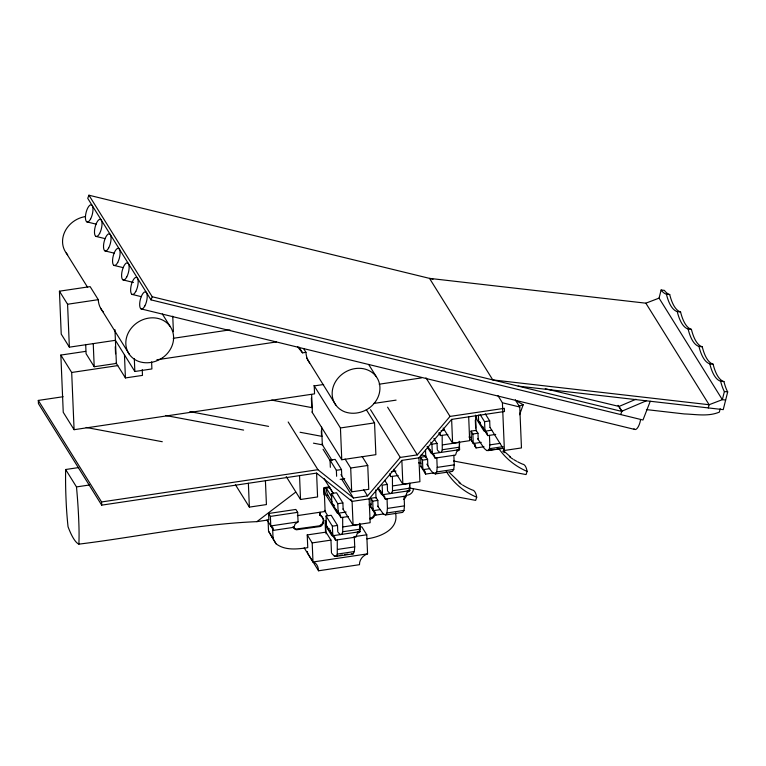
<?xml version="1.0" encoding="UTF-8"?>
<svg xmlns="http://www.w3.org/2000/svg" width="766" height="766" viewBox="0 0 766 766"><rect width="100%" height="100%" fill="white"/><g stroke="black" fill="none" stroke-linecap="round" stroke-linejoin="round"><path stroke-width="1.15" d="M338.227 532.514L340.334 534.563L341.837 534.314L342.747 531.757L342.651 517.366M357.387 532.016L358.89 531.767L359.8 529.22L360.097 524.365L343.044 526.912M387.989 491.504L390.095 493.553L391.608 493.304L392.508 490.747L392.412 476.366M407.148 491.006L408.661 490.757L409.561 488.21L409.867 483.356L392.814 485.903M437.75 450.494L439.866 452.543L441.369 452.294L442.269 449.747L442.174 435.356M456.919 450.006L458.422 449.757L459.332 447.2L459.629 442.346L442.576 444.893M331.937 553.559L334.407 556.193L336.188 556.375L337.27 554.115L337.27 539.867M336.188 556.375L353.241 553.837L354.332 551.568L354.725 546.867L354.323 537.33M377.715 506.154L383.632 514.312L385.681 514.934L386.945 512.961L387.433 508.404L387.031 498.867M385.681 514.934L402.734 512.387L403.998 510.424L404.486 505.857L404.084 496.32M426.863 464.158L430.569 470.094L433.393 473.302L435.442 473.924L436.716 471.952L437.195 467.394L436.792 457.857M435.442 473.924L452.505 471.387L453.769 469.414L454.248 464.847L453.855 455.31M477.63 438.631L484.38 448.57L486.707 450.523L488.392 450.571L489.436 448.685L489.847 444.883L489.445 435.347M725.651 400.043L722.338 399.661L659.066 298.127L661.115 289.998L664.428 290.381L664.926 291.07A65.33 21.256 -83.5 0 0 669.723 294.565A65.33 21.256 -83.5 0 0 680.572 311.973A65.33 21.256 -83.5 0 0 691.411 329.38A65.33 21.256 -83.5 0 0 702.259 346.787A65.33 21.256 -83.5 0 0 713.108 364.195A65.33 21.256 -83.5 0 0 723.956 381.602A65.33 21.256 -83.5 0 0 727.24 391.081L727.7 391.914L723.238 409.628L518.18 386.112M708.311 407.924L709.115 404.726L645.853 303.183L429.515 278.374L492.787 379.907L709.115 404.726L722.338 399.661L724.387 391.541L723.927 390.708A65.33 21.256 -83.5 0 1 720.634 381.219A65.33 21.256 -83.5 0 1 709.785 363.812A65.33 21.256 -83.5 0 1 698.946 346.404A65.33 21.256 -83.5 0 1 688.098 328.997A65.33 21.256 -83.5 0 1 677.249 311.59A65.33 21.256 -83.5 0 1 666.41 294.192A65.33 21.256 -83.5 0 1 661.604 290.697L661.115 289.998M720.203 408.699L719.341 412.118C708.234 416.828 695.854 414.282 684.239 413.937L646.408 409.599M462.549 484.983A81.349 71.181 -31.9 0 0 472.191 489.962A22.951 8.033 -79.4 0 1 476.711 497.211L475.667 500.37L409.015 487.894M517.644 461.802A82.278 71.994 -31.9 0 0 522.594 464.148A22.951 8.033 -79.4 0 1 527.113 471.406L526.07 474.566L453.568 460.998M519.559 414.732L523.197 404.754L515.48 400.35M433.039 279.236L88.942 195.215L87.726 198.337L150.998 299.87L642.971 420.007L650.257 401.26M150.998 299.87L152.214 296.748L88.942 195.215M620.642 414.55L621.954 411.17L646.303 400.81M288.179 421.98L317.919 469.702L353.423 497.996L367.556 495.889L400.264 457.426L417.317 454.889L450.025 416.417L504.354 408.316L504.488 411.495L451.624 419.385L418.916 457.848L401.863 460.385L369.145 498.858L352.092 501.395L316.588 473.101L101.696 505.139L38.434 403.605L38.3 400.426L63.128 396.721M403.682 499.346L404.572 498.618A6.329 5.534 -31.9 0 0 406.43 495.219A6.329 5.534 -31.9 0 0 410.241 494.137L411.313 493.314A6.329 5.534 -31.9 0 0 413.401 488.718M78.639 467.576L65.646 469.51A164.211 35.293 81.5 0 0 66.135 501.443A101.524 21.821 81.5 0 0 68.04 526.73A65.33 14.037 81.5 0 0 78.888 544.138C138.129 536.87 197.188 524.097 256.897 521.646L295.628 492.174M459.255 441.302L459.6 449.642L456.603 451.787L455.559 455.061L435.088 458.106L427.888 446.607M268.837 519.865L268.569 513.507L295.858 509.438L297.668 512.339L298.07 521.876L295.063 524.021L294.02 527.295L273.558 530.35L267.028 519.923M409.542 483.499L409.839 490.652L406.832 492.797L405.788 496.071L385.327 499.116L378.126 487.607M359.723 523.312L360.077 531.661L357.071 533.797L356.027 537.071L335.565 540.126L326.46 525.572L326.057 516.035L331.18 515.269L337.509 525.428L337.768 531.786M359.455 527.152L361.801 526.797L366.77 534.783L367.565 553.856C362.998 555.388 359.292 559.716 359.474 564.686L318.541 570.785L307.693 553.378L307.425 551.51M635.962 399.249L619.014 406.459L621.954 411.17M645.853 303.183L659.066 298.127M518.075 406.507L523.197 404.754M369.605 518.448L371.548 517.787A5.295 4.634 -31.9 0 0 374.526 512.914A9.269 8.11 -31.9 0 0 373.856 510.309M370.055 519.176L371.998 518.515A5.295 4.634 -31.9 0 0 374.976 513.641M151.601 361.897L151.898 368.944L134.845 371.491L115.417 340.315L69.371 347.17L61.232 334.11L59.432 291.195L90.129 286.618L98.268 299.669A24.713 21.63 -31.9 0 0 103.372 312.068M59.432 291.195L67.571 304.246L98.268 299.669M323.635 384.494L314.223 385.901L314.558 393.848L74.091 429.697L63.243 412.29L60.849 355.07L85.687 351.364M173.212 338.313L229.992 329.849M85.687 344.432L86.079 353.681L94.208 366.742L116.384 363.429L114.967 329.725M60.849 355.07L71.688 372.477L117.82 365.593M156.858 359.781L276.315 341.962M116.059 362.912L125.423 377.935L142.476 375.397L142.237 369.614M297.476 346.701L302.541 352.848L305.95 352.341A24.713 21.63 -31.9 0 0 309.617 362.988M379.18 384.206L421.424 377.916M373.655 403.471L396.089 400.13M313.955 385.461L340.439 427.964L374.545 422.88L375.876 454.669L341.77 459.753L311.944 411.888M480.138 414.559L484.562 421.664L489.685 420.898L489.943 427.265M441.111 430.703L444.519 430.195M65.646 469.51L76.485 486.917L89.488 484.983M438.774 432.886L440.469 435.605L447.861 434.504M472.21 441.149A9.269 8.11 -31.9 0 0 471.454 440.651L471.052 431.114L476.165 430.348L477.974 433.25L478.243 439.607M491.782 430.186L484.964 431.201L478.635 421.051L478.386 415.086M471.052 431.114L472.861 434.016L477.974 433.25M482.81 426.461L483.222 428.347L487.741 435.605L495.698 434.418M430.655 442.145L431.919 444.175L437.032 443.409L437.3 449.766M330.347 467.308L330.041 460.155L335.163 459.389L341.483 469.548L341.751 475.906M443.131 427.993L452.62 443.227L469.673 440.68L468.677 416.838M481.22 442.365L473.254 443.552L470.544 439.196M442.269 449.747L459.332 447.2M38.3 400.426L101.572 501.96L317.919 469.702M489.847 444.883L500.074 443.361M431.919 444.175L432.321 453.711L459.6 449.642M474.824 446.013L476.031 447.947L483.988 446.76M421.827 467.279A9.269 8.11 -31.9 0 0 421.061 466.781L420.658 457.245L425.781 456.488L427.591 459.389L427.849 465.747M345.102 459.045L350.694 468.016L367.747 465.479L368.752 489.321L351.69 491.858L340.937 474.594M330.041 460.155L336.37 470.305L341.483 469.548M489.436 448.685L503.08 446.655M486.707 450.523L494.664 449.336M496.942 449L500.351 448.493M420.658 457.245L422.468 460.146L427.591 459.389M488.392 450.571L503.176 448.359M490.029 427.399L504.411 450.465L521.464 447.928L519.75 407.014L515.327 399.919M340.181 479.334L344.729 478.664M391.34 471.712L395.888 471.033M437.195 467.394L454.248 464.847M429.688 468.668L422.87 469.682L420.697 466.207M389.578 474.805L390.708 476.615L398.1 475.514M329.236 486.87L324.123 487.636L325.119 511.477M329.686 487.597L324.573 488.363A5.295 1.139 81.5 0 0 326.125 495.305L336.973 512.713A5.295 1.139 81.5 0 0 338.141 511.008M436.716 471.952L453.769 469.414M423.837 471.186L425.647 474.087L433.604 472.9M433.393 473.302L435.672 472.967M387.539 490.776L387.27 484.418L382.157 485.184L382.55 494.721L384.484 496.129L385.327 499.116M348.329 516.523L340.947 517.625L331.841 503.07L331.439 493.534L336.561 492.768L342.881 502.927L343.149 509.285M326.125 495.305L327.829 495.047L332.051 501.816M235.449 484.782L249.371 507.121L266.424 504.574L265.419 480.732M286.235 476.548L300.531 499.489L317.584 496.942L316.588 473.101M393.533 469.271L402.859 484.236L419.912 481.69L418.916 457.848M392.508 490.747L409.561 488.21M382.55 494.721L409.839 490.652M371.165 504.612L370.897 498.254L376.01 497.488L377.82 500.39L378.088 506.747M331.439 493.534L337.768 503.693L342.881 502.927M268.569 513.507L270.379 516.408L297.668 512.339M370.897 498.254L372.707 501.155L377.82 500.39M256.897 521.646L268.703 519.884M297.342 515.623L325.684 511.391M369.049 504.928L371.386 504.583M337.768 503.693L338.17 513.23L346.127 512.042M387.433 508.404L404.486 505.857M270.379 516.408L270.781 525.945L298.07 521.876M379.926 509.677L373.109 510.692L370.6 506.671M386.945 512.961L403.998 510.424M373.98 512.042L375.876 515.087L383.843 513.909M326.057 516.035L332.387 526.194L337.509 525.428M325.062 520.286L325.971 521.742A5.295 1.139 81.5 0 0 327.522 528.684L329.227 528.435M342.967 508.997L353.097 525.237L370.15 522.699L369.145 498.858M268.129 521.646L268.531 531.183L276.019 543.745C284.981 550.735 297.227 549.193 307.76 547.652L307.223 534.936L325.981 532.14L330.96 540.116L331.486 552.832M342.747 531.757L359.8 529.22M332.387 526.194L332.789 535.731L360.077 531.661M307.223 534.936L312.193 542.912L330.96 540.116M353.873 536.698L366.77 534.783M366.876 538.843C380.032 537.11 399.172 529.526 395.543 512.971M337.672 549.404L354.725 546.867M337.27 554.115L354.332 551.568M334.407 556.193L337.825 555.685M340.094 555.34L342.373 555.005M344.643 554.67L348.051 554.153M367.565 553.856L312.997 561.985L304.188 547.862M351.47 553.646L353.241 553.837M666.41 294.192L669.723 294.565M677.249 311.59L680.572 311.973M688.098 328.997L691.411 329.38M698.946 346.404L702.259 346.787M709.785 363.812L713.108 364.195M720.634 381.219L723.956 381.602M724.387 391.541L727.7 391.914M619.215 406.478L545.268 388.726M271.748 400.12L312.183 407.684M468.974 437.032L471.32 437.472M189.824 411.639L268.56 426.375M300.061 432.263L321.969 436.371L321.519 435.643M421.137 454.927L425.752 455.789M165.628 415.498L243.617 430.09M313.447 443.16L322.792 444.912M418.562 462.836L420.917 463.277M86.156 427.466L162.287 441.723M86.864 221.881L96.152 224.151M95.903 236.388L105.191 238.657M104.942 250.894L114.23 253.163M113.981 265.4L123.269 267.66M123.01 279.896L133.466 282.453M152.214 296.748L621.858 411.428L618.057 405.338M132.049 294.403L141.346 296.672M141.088 308.909L634.66 429.429M497.986 395.687L502.41 402.782L519.75 407.014M432.321 453.711L434.245 455.119L435.088 458.106M338.17 513.23L340.104 514.628L340.947 517.625M332.789 535.731L334.723 537.129L335.565 540.126M270.781 525.945L272.715 527.353L273.558 530.35M271.499 536.497L273.376 537.655M460.05 482.791L449.575 472.737M510.434 456.862L503.386 450.59M331.841 503.07L332.798 503.884M479.593 421.855L480.464 422.717M333.67 504.746L334.436 505.646M485.251 413.793L489.685 420.898M425.982 377.839L450.025 416.417M433.872 438.334L437.032 443.409M427.055 446.664L431.124 453.194A5.295 1.139 81.5 0 0 432.254 452.266M368.657 364.453L376.25 376.633M387.586 407.167L417.317 454.889M370.524 409.705L400.264 457.426M366.349 409.724L374.545 422.88M303.547 348.473L305.95 352.341M384.743 480.359L387.27 484.418M306.735 358.115L335.834 405.051M298.931 347.046L302.541 352.848M362.155 456.498L367.747 465.479M377.868 488.612L381.353 494.204A5.295 1.139 81.5 0 0 382.483 493.266M363.754 489.8L367.556 495.889M321.959 444.136L332.08 460.385M323.051 449.259L330.644 461.448M342.038 479.727L353.423 497.996M350.828 499.365L352.092 501.395L353.097 525.237M329.409 487.157L333.181 493.208M323.989 478.53L333.478 493.764M331.822 497.01L326.278 488.105A5.295 1.139 81.5 0 0 327.829 495.047M324.43 510.367L327.561 515.403M319.594 512.578L320.131 515.422A9.269 8.11 -31.9 0 1 323.817 521.273L322.457 524.863L319.891 526.558L296.461 529.785A5.295 4.634 -31.9 0 1 293.254 526.759M327.522 528.684L331.592 535.214A5.295 1.139 81.5 0 0 332.722 534.275M322.898 522.728L323.357 523.446M320.676 525.227L321.126 525.955M162.325 313.964L169.918 326.144M268.531 531.183L276.019 543.745M66.23 253.029L87.611 287.336M100.576 308.143L129.502 354.562M439.627 432.618L440.469 435.605M389.865 473.627L390.708 476.615M330.232 530.024L330.634 530.982M430.435 449.92L430.569 450.858M380.673 490.929L380.807 491.868M336.284 509.438L336.427 510.376M330.902 531.939L331.046 532.877M487.741 435.605L486.898 432.608L484.964 431.201L484.562 421.664M476.031 447.947L475.188 444.96L473.254 443.552L472.861 434.016M425.647 474.087L424.804 471.09L422.87 469.682L422.468 460.146M375.876 515.087L375.043 512.1L373.109 510.692L372.707 501.155M318.541 570.785C318.378 567.242 316.894 562.857 312.997 561.985L312.193 542.912M502.41 402.782L504.411 450.465M475.533 415.162L476.203 431.229M475.313 420.084L475.648 428.031M451.624 419.385L452.62 443.227M425.513 450.197L425.829 457.723M401.863 460.385L402.859 484.236M375.694 489.943L376.049 498.283M370.715 503.884L370.849 507.063M350.694 468.016L351.69 491.858M340.439 427.964L341.77 459.753M336.37 470.305L336.619 476.27M321.567 426.834L322.323 444.72M325.521 521.014L326.057 533.835M321.318 430.875L321.538 436.046M323.712 488.047L323.999 494.855M325.157 522.556L325.54 531.642M320.006 512.243L320.131 515.422M311.647 394.681L312.394 412.606M311.369 398.186L311.752 407.435M299.535 475.648L300.531 499.489M272.648 528.894L273.05 538.431M248.366 483.269L249.371 507.121M172.752 316.157L173.403 331.659M134.309 358.565L134.845 371.491M124.456 354.811L125.423 377.935M115.264 346.692L115.561 353.806M101.572 501.96L101.696 505.139M93.241 343.608L94.208 366.742M71.688 372.477L74.091 429.697M67.571 304.246L69.371 347.17M423.646 469.242A9.269 8.11 -31.9 0 1 424.737 472.632M476.711 497.211A81.349 71.181 -31.9 0 1 446.272 471.396M461.639 484.409A81.349 71.181 -31.9 0 1 458.968 482.599M476.069 415.584A5.295 1.139 81.5 0 0 477.438 420.534L483.767 430.684A5.295 1.139 81.5 0 0 484.897 429.755M527.113 471.406A82.278 71.994 -31.9 0 1 498.972 448.819M516.677 461.285A82.278 71.994 -31.9 0 1 513.852 459.657M512.933 459.083A82.278 71.994 -31.9 0 1 509.361 456.66M504.344 452.639A82.278 71.994 -31.9 0 1 502.764 451.193M474.039 443.102A9.269 8.11 -31.9 0 1 475.131 446.501M67.676 254.772A24.713 21.63 -31.9 0 1 64.746 231.887A24.713 21.63 -31.9 0 1 85.505 216.567M76.485 486.917A164.211 35.293 81.5 0 1 78.793 521.751A101.524 21.821 81.5 0 1 78.888 544.138M293.129 526.884A5.295 4.634 -31.9 0 0 296.002 529.057L319.441 525.83L322.007 524.135L323.357 520.545A9.269 8.11 -31.9 0 0 319.681 514.695M372.305 508.145A9.269 8.11 -31.9 0 1 372.908 508.796M640.481 420.189A8.828 3.246 -76.3 0 1 633.97 428.759M162.459 357.846C155.517 362.538 146.574 364.223 138.579 361.408A24.713 21.63 -31.9 0 1 130.823 328.777A24.713 21.63 -31.9 0 1 167.4 323.319A24.713 21.63 -31.9 0 1 162.459 357.846M368.791 408.335C361.849 413.027 352.906 414.712 344.911 411.897A24.713 21.63 -31.9 0 1 337.155 379.266A24.713 21.63 -31.9 0 1 373.731 373.808A24.713 21.63 -31.9 0 1 368.791 408.335M117.725 262.441A8.828 3.246 -76.3 0 0 118.673 248.433A8.828 3.246 -76.3 0 0 112.583 259.875A8.828 3.246 -76.3 0 0 117.725 262.441M99.647 233.429A8.828 3.246 -76.3 0 0 100.595 219.421A8.828 3.246 -76.3 0 0 94.505 230.863A8.828 3.246 -76.3 0 0 99.647 233.429M90.608 218.923A8.828 3.246 -76.3 0 0 91.556 204.915A8.828 3.246 -76.3 0 0 85.466 216.357A8.828 3.246 -76.3 0 0 90.608 218.923M108.686 247.935A8.828 3.246 -76.3 0 0 109.634 233.927A8.828 3.246 -76.3 0 0 103.544 245.369A8.828 3.246 -76.3 0 0 108.686 247.935M126.763 276.947A8.828 3.246 -76.3 0 0 127.711 262.939A8.828 3.246 -76.3 0 0 121.622 274.381A8.828 3.246 -76.3 0 0 126.763 276.947M144.841 305.95A8.828 3.246 -76.3 0 0 145.789 291.951A8.828 3.246 -76.3 0 0 139.699 303.384A8.828 3.246 -76.3 0 0 144.841 305.95M135.802 291.444A8.828 3.246 -76.3 0 0 136.75 277.445A8.828 3.246 -76.3 0 0 130.66 288.878A8.828 3.246 -76.3 0 0 135.802 291.444"/></g></svg>
